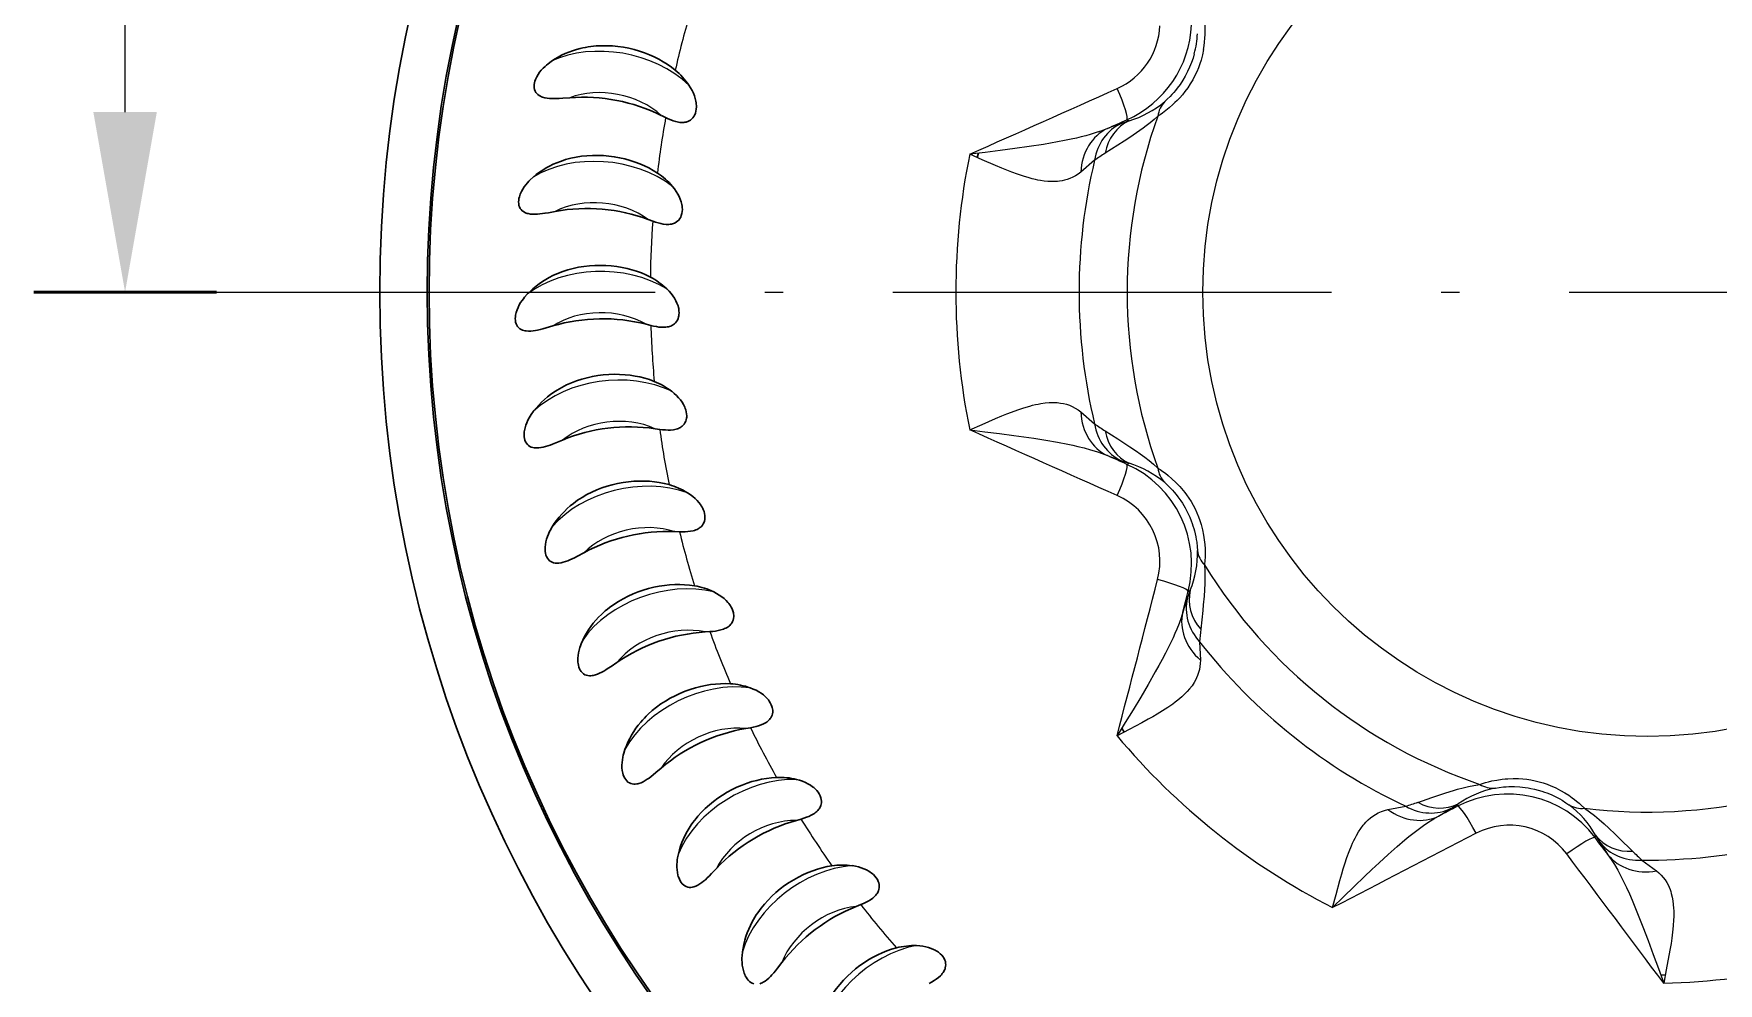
# Model space of a CAD drawing. Extents: x 0 to 297, y 0 to 529.
# Drawn here: x 109.67 to 155.75, y 475.77 to 501.76 of the extents above; entities that cross this region are included whole.
import ezdxf

# ---------------------------------------------------------------- set-up
doc = ezdxf.new("R2010")
doc.units = 0
doc.linetypes.add('DASHDOT', pattern=[18.5, 12, -3, 0.5, -3])

msp = doc.modelspace()

# ---------------------------------------------------------------- linework, layer by layer
at = {"color": 7, "lineweight": 13, "ltscale": 0.176899}
msp.add_line((112.171, 499.611), (112.171, 506.687), dxfattribs=at)
at = {"color": 7, "lineweight": 30, "ltscale": 0.003281}
for p, q in [((126.958, 499.461), (126.84, 499.519)), ((126.606, 496.628), (126.482, 496.673)), ((126.552, 493.773), (126.425, 493.806)), ((126.797, 490.929), (126.667, 490.948)), ((127.337, 488.126), (127.206, 488.131)), ((128.168, 485.395), (128.037, 485.386)), ((129.28, 482.765), (129.151, 482.742)), ((130.661, 480.266), (130.534, 480.23)), ((132.295, 477.925), (132.173, 477.876))]:
    msp.add_line(p, q, dxfattribs=at)
at = {"color": 7, "lineweight": 13, "ltscale": 0.005584}
msp.add_line((139.636, 499.373), (139.424, 499.302), dxfattribs=at)
at = {"color": 7, "lineweight": 13, "ltscale": 0.001646}
for p, q in [((139.577, 499.402), (139.636, 499.373)), ((148.622, 480.618), (148.637, 480.682)), ((152.382, 479.76), (152.397, 479.824))]:
    msp.add_line(p, q, dxfattribs=at)
at = {"color": 7, "lineweight": 30, "ltscale": 0.003136}
msp.add_line((135.477, 498.37), (135.519, 498.488), dxfattribs=at)
at = {"color": 7, "lineweight": 13, "ltscale": 0.012496}
msp.add_line((138.691, 498.293), (138.313, 497.966), dxfattribs=at)
at = {"color": 7, "lineweight": 50, "ltscale": 0.125}
msp.add_line((109.671, 494.687), (114.671, 494.687), dxfattribs=at)
at = {"color": 7, "linetype": 'DASHDOT', "lineweight": 13}
msp.add_line((114.671, 494.687), (192.951, 494.687), dxfattribs=at)
at = {"color": 7, "lineweight": 13, "ltscale": 0.012494}
for p, q in [((138.313, 491.408), (138.691, 491.081)), ((141.565, 485.113), (141.585, 484.614)), ((146.712, 480.526), (147.203, 480.617)), ((153.661, 479.143), (154.064, 478.848))]:
    msp.add_line(p, q, dxfattribs=at)
at = {"color": 7, "lineweight": 13, "ltscale": 0.00558}
msp.add_line((139.424, 490.072), (139.636, 490.001), dxfattribs=at)
at = {"color": 7, "lineweight": 13, "ltscale": 0.001645}
for p, q in [((139.577, 489.972), (139.636, 490.001)), ((141.25, 486.497), (141.309, 486.526))]:
    msp.add_line(p, q, dxfattribs=at)
at = {"color": 7, "lineweight": 13, "ltscale": 0.005581}
for p, q in [((141.309, 486.526), (141.233, 486.316)), ((148.45, 480.561), (148.637, 480.682)), ((152.397, 479.824), (152.513, 479.633))]:
    msp.add_line(p, q, dxfattribs=at)
at = {"color": 7, "lineweight": 30, "ltscale": 0.003134}
for p, q in [((139.501, 482.648), (139.435, 482.755)), ((154.301, 475.992), (154.176, 476.007))]:
    msp.add_line(p, q, dxfattribs=at)
at = {"color": 7, "lineweight": 30}
for points in [[(124.621, 501.352), (124.692, 501.369), (124.764, 501.383), (124.837, 501.395), (124.91, 501.406), (125.058, 501.421), (125.206, 501.429), (125.355, 501.429), (125.504, 501.421), (125.653, 501.407), (125.802, 501.386), (125.949, 501.357), (126.095, 501.322), (126.239, 501.28), (126.38, 501.232), (126.519, 501.177), (126.645, 501.121), (126.767, 501.059), (126.887, 500.991), (127.002, 500.919), (127.114, 500.841), (127.221, 500.758)], [(123.83, 501), (123.742, 500.935), (123.699, 500.9), (123.658, 500.863), (123.606, 500.812), (123.556, 500.758), (123.51, 500.701), (123.468, 500.64), (123.43, 500.576), (123.414, 500.542), (123.399, 500.508), (123.383, 500.462), (123.37, 500.415), (123.362, 500.367), (123.36, 500.319), (123.363, 500.273), (123.372, 500.229), (123.388, 500.187), (123.409, 500.15), (123.436, 500.117), (123.466, 500.089), (123.5, 500.064), (123.536, 500.044), (123.564, 500.032), (123.593, 500.021), (123.653, 500.004), (123.715, 499.993), (123.777, 499.985), (123.84, 499.981), (123.904, 499.98), (123.975, 499.981), (124.047, 499.983), (124.143, 499.989), (124.333, 500.004)], [(126.958, 499.461), (127.028, 499.428), (127.102, 499.397), (127.168, 499.373), (127.236, 499.352), (127.311, 499.336), (127.348, 499.331), (127.385, 499.328), (127.421, 499.327), (127.456, 499.329), (127.487, 499.333), (127.515, 499.339), (127.541, 499.346), (127.565, 499.354), (127.605, 499.373), (127.638, 499.394), (127.667, 499.417), (127.701, 499.453), (127.729, 499.49), (127.75, 499.53), (127.762, 499.556), (127.772, 499.583), (127.787, 499.638), (127.796, 499.694), (127.799, 499.752), (127.799, 499.789), (127.797, 499.827), (127.792, 499.867), (127.785, 499.909), (127.769, 499.98), (127.746, 500.053), (127.717, 500.126), (127.682, 500.2), (127.64, 500.275), (127.592, 500.35)], [(124.084, 498.264), (124.153, 498.288), (124.223, 498.31), (124.294, 498.33), (124.366, 498.348), (124.511, 498.379), (124.658, 498.402), (124.806, 498.417), (124.955, 498.426), (125.105, 498.427), (125.255, 498.421), (125.404, 498.408), (125.553, 498.388), (125.7, 498.362), (125.846, 498.329), (125.99, 498.289), (126.121, 498.246), (126.249, 498.197), (126.375, 498.143), (126.498, 498.082), (126.617, 498.017), (126.732, 497.945)], [(123.334, 497.832), (123.253, 497.757), (123.215, 497.718), (123.178, 497.678), (123.131, 497.621), (123.087, 497.562), (123.047, 497.5), (123.012, 497.435), (122.981, 497.368), (122.968, 497.333), (122.957, 497.297), (122.946, 497.25), (122.938, 497.201), (122.935, 497.153), (122.938, 497.105), (122.946, 497.059), (122.96, 497.016), (122.98, 496.977), (123.005, 496.942), (123.034, 496.912), (123.068, 496.887), (123.104, 496.867), (123.142, 496.85), (123.171, 496.841), (123.201, 496.833), (123.262, 496.823), (123.325, 496.818), (123.388, 496.817), (123.451, 496.819), (123.514, 496.825), (123.586, 496.833), (123.657, 496.843), (123.751, 496.859), (123.939, 496.893)], [(126.606, 496.628), (126.679, 496.603), (126.756, 496.579), (126.824, 496.562), (126.894, 496.549), (126.97, 496.54), (127.008, 496.539), (127.045, 496.54), (127.081, 496.543), (127.115, 496.549), (127.145, 496.556), (127.173, 496.564), (127.198, 496.574), (127.221, 496.585), (127.259, 496.608), (127.29, 496.632), (127.316, 496.658), (127.346, 496.697), (127.369, 496.738), (127.387, 496.779), (127.396, 496.807), (127.403, 496.834), (127.412, 496.891), (127.415, 496.948), (127.412, 497.005), (127.408, 497.042), (127.402, 497.079), (127.393, 497.119), (127.382, 497.159), (127.358, 497.229), (127.328, 497.299), (127.291, 497.369), (127.249, 497.439), (127.2, 497.509), (127.144, 497.579)], [(123.873, 495.138), (123.939, 495.168), (124.006, 495.197), (124.075, 495.225), (124.145, 495.25), (124.286, 495.296), (124.429, 495.334), (124.575, 495.365), (124.723, 495.389), (124.871, 495.406), (125.021, 495.416), (125.171, 495.418), (125.321, 495.414), (125.47, 495.403), (125.619, 495.386), (125.766, 495.361), (125.901, 495.332), (126.034, 495.297), (126.164, 495.256), (126.293, 495.209), (126.418, 495.156), (126.54, 495.097)], [(123.172, 494.629), (123.1, 494.546), (123.066, 494.503), (123.033, 494.459), (122.992, 494.398), (122.955, 494.335), (122.922, 494.269), (122.893, 494.201), (122.87, 494.13), (122.861, 494.094), (122.853, 494.058), (122.847, 494.009), (122.844, 493.96), (122.847, 493.912), (122.854, 493.865), (122.867, 493.82), (122.885, 493.779), (122.909, 493.742), (122.938, 493.71), (122.97, 493.683), (123.006, 493.661), (123.044, 493.645), (123.083, 493.633), (123.114, 493.626), (123.144, 493.622), (123.207, 493.618), (123.269, 493.619), (123.332, 493.625), (123.395, 493.634), (123.457, 493.646), (123.527, 493.662), (123.596, 493.679), (123.689, 493.705), (123.872, 493.759)], [(126.552, 493.773), (126.628, 493.756), (126.707, 493.741), (126.776, 493.731), (126.847, 493.725), (126.923, 493.724), (126.961, 493.727), (126.998, 493.732), (127.033, 493.739), (127.067, 493.748), (127.096, 493.758), (127.123, 493.77), (127.147, 493.782), (127.169, 493.795), (127.203, 493.822), (127.232, 493.849), (127.255, 493.878), (127.281, 493.92), (127.3, 493.962), (127.313, 494.005), (127.319, 494.034), (127.323, 494.062), (127.326, 494.119), (127.323, 494.176), (127.315, 494.233), (127.307, 494.269), (127.296, 494.306), (127.283, 494.344), (127.268, 494.383), (127.237, 494.45), (127.2, 494.516), (127.156, 494.582), (127.107, 494.647), (127.05, 494.712), (126.987, 494.775)], [(123.99, 492.006), (124.052, 492.043), (124.116, 492.079), (124.182, 492.113), (124.248, 492.146), (124.384, 492.206), (124.523, 492.259), (124.664, 492.305), (124.809, 492.344), (124.955, 492.377), (125.102, 492.402), (125.251, 492.421), (125.401, 492.432), (125.551, 492.437), (125.7, 492.435), (125.849, 492.426), (125.986, 492.411), (126.122, 492.39), (126.256, 492.363), (126.389, 492.329), (126.519, 492.29), (126.646, 492.244)], [(126.797, 490.929), (126.874, 490.92), (126.954, 490.913), (127.024, 490.91), (127.095, 490.912), (127.171, 490.919), (127.208, 490.926), (127.245, 490.934), (127.279, 490.945), (127.311, 490.957), (127.34, 490.971), (127.365, 490.985), (127.387, 491), (127.408, 491.015), (127.439, 491.045), (127.465, 491.076), (127.485, 491.106), (127.506, 491.151), (127.521, 491.195), (127.529, 491.239), (127.533, 491.268), (127.534, 491.297), (127.531, 491.354), (127.522, 491.41), (127.507, 491.465), (127.495, 491.501), (127.482, 491.536), (127.464, 491.573), (127.445, 491.61), (127.407, 491.673), (127.363, 491.735), (127.313, 491.796), (127.257, 491.856), (127.194, 491.914), (127.125, 491.971)], [(123.346, 491.426), (123.283, 491.337), (123.253, 491.291), (123.225, 491.243), (123.191, 491.178), (123.161, 491.111), (123.135, 491.043), (123.113, 490.972), (123.098, 490.899), (123.092, 490.862), (123.089, 490.826), (123.087, 490.776), (123.09, 490.727), (123.097, 490.679), (123.11, 490.634), (123.127, 490.59), (123.15, 490.551), (123.177, 490.517), (123.209, 490.488), (123.244, 490.465), (123.282, 490.447), (123.321, 490.434), (123.362, 490.426), (123.393, 490.423), (123.424, 490.422), (123.486, 490.424), (123.548, 490.432), (123.61, 490.445), (123.671, 490.461), (123.732, 490.479), (123.8, 490.502), (123.867, 490.526), (123.956, 490.561), (124.133, 490.634)], [(124.433, 488.903), (124.492, 488.947), (124.551, 488.989), (124.613, 489.03), (124.676, 489.07), (124.804, 489.144), (124.937, 489.211), (125.073, 489.272), (125.212, 489.326), (125.354, 489.373), (125.499, 489.414), (125.645, 489.448), (125.792, 489.475), (125.941, 489.495), (126.09, 489.509), (126.239, 489.515), (126.377, 489.515), (126.514, 489.508), (126.65, 489.495), (126.785, 489.476), (126.919, 489.45), (127.05, 489.418)], [(127.337, 488.126), (127.415, 488.125), (127.496, 488.126), (127.565, 488.131), (127.636, 488.14), (127.711, 488.155), (127.747, 488.166), (127.782, 488.178), (127.816, 488.192), (127.846, 488.208), (127.873, 488.224), (127.897, 488.241), (127.918, 488.258), (127.936, 488.276), (127.965, 488.309), (127.987, 488.341), (128.003, 488.374), (128.02, 488.421), (128.03, 488.466), (128.034, 488.511), (128.034, 488.54), (128.032, 488.569), (128.023, 488.625), (128.008, 488.68), (127.988, 488.734), (127.973, 488.768), (127.955, 488.801), (127.934, 488.836), (127.911, 488.871), (127.867, 488.93), (127.817, 488.987), (127.761, 489.042), (127.698, 489.096), (127.63, 489.147), (127.555, 489.196)], [(123.854, 488.26), (123.8, 488.164), (123.776, 488.115), (123.753, 488.065), (123.726, 487.997), (123.703, 487.927), (123.684, 487.856), (123.67, 487.783), (123.662, 487.709), (123.66, 487.672), (123.661, 487.635), (123.664, 487.586), (123.672, 487.538), (123.684, 487.491), (123.701, 487.447), (123.723, 487.405), (123.75, 487.369), (123.781, 487.337), (123.816, 487.312), (123.853, 487.293), (123.892, 487.279), (123.933, 487.271), (123.974, 487.267), (124.005, 487.267), (124.036, 487.269), (124.098, 487.278), (124.159, 487.292), (124.219, 487.311), (124.278, 487.333), (124.337, 487.358), (124.402, 487.388), (124.466, 487.419), (124.551, 487.463), (124.72, 487.554)], [(125.199, 485.864), (125.252, 485.914), (125.307, 485.962), (125.364, 486.009), (125.423, 486.055), (125.543, 486.142), (125.667, 486.223), (125.796, 486.297), (125.929, 486.366), (126.066, 486.428), (126.205, 486.483), (126.347, 486.532), (126.49, 486.575), (126.636, 486.61), (126.783, 486.639), (126.931, 486.661), (127.067, 486.675), (127.205, 486.683), (127.342, 486.684), (127.478, 486.679), (127.614, 486.668), (127.748, 486.649)], [(128.168, 485.395), (128.246, 485.401), (128.326, 485.411), (128.394, 485.423), (128.464, 485.44), (128.537, 485.463), (128.572, 485.477), (128.605, 485.493), (128.637, 485.51), (128.666, 485.529), (128.691, 485.548), (128.713, 485.567), (128.731, 485.587), (128.748, 485.606), (128.773, 485.642), (128.791, 485.677), (128.805, 485.711), (128.816, 485.759), (128.821, 485.805), (128.821, 485.85), (128.818, 485.879), (128.813, 485.908), (128.798, 485.963), (128.777, 486.016), (128.752, 486.067), (128.733, 486.099), (128.712, 486.131), (128.688, 486.164), (128.661, 486.196), (128.611, 486.25), (128.555, 486.301), (128.493, 486.35), (128.426, 486.397), (128.353, 486.441), (128.273, 486.482)], [(124.69, 485.163), (124.646, 485.063), (124.627, 485.011), (124.61, 484.959), (124.59, 484.889), (124.574, 484.817), (124.563, 484.744), (124.557, 484.67), (124.556, 484.596), (124.559, 484.559), (124.563, 484.522), (124.572, 484.474), (124.585, 484.427), (124.602, 484.381), (124.623, 484.339), (124.649, 484.3), (124.68, 484.267), (124.714, 484.239), (124.751, 484.217), (124.79, 484.202), (124.831, 484.192), (124.872, 484.188), (124.913, 484.189), (124.944, 484.192), (124.974, 484.197), (125.035, 484.213), (125.094, 484.233), (125.152, 484.258), (125.209, 484.286), (125.264, 484.317), (125.326, 484.353), (125.387, 484.392), (125.467, 484.444), (125.624, 484.552)], [(126.278, 482.921), (126.326, 482.976), (126.375, 483.03), (126.427, 483.083), (126.481, 483.135), (126.591, 483.234), (126.706, 483.327), (126.827, 483.415), (126.952, 483.497), (127.081, 483.573), (127.214, 483.642), (127.349, 483.706), (127.488, 483.763), (127.629, 483.814), (127.772, 483.858), (127.917, 483.895), (128.051, 483.924), (128.187, 483.946), (128.323, 483.961), (128.459, 483.971), (128.595, 483.973), (128.731, 483.969)], [(129.28, 482.765), (129.356, 482.78), (129.435, 482.798), (129.502, 482.817), (129.57, 482.841), (129.639, 482.871), (129.673, 482.889), (129.705, 482.908), (129.734, 482.929), (129.761, 482.951), (129.784, 482.972), (129.803, 482.994), (129.82, 483.015), (129.835, 483.036), (129.856, 483.074), (129.87, 483.111), (129.88, 483.146), (129.887, 483.195), (129.887, 483.242), (129.881, 483.286), (129.875, 483.315), (129.867, 483.343), (129.847, 483.396), (129.821, 483.446), (129.79, 483.495), (129.768, 483.525), (129.744, 483.554), (129.716, 483.584), (129.686, 483.613), (129.631, 483.662), (129.57, 483.707), (129.504, 483.749), (129.432, 483.789), (129.354, 483.825), (129.271, 483.857)], [(125.845, 482.171), (125.812, 482.067), (125.798, 482.014), (125.787, 481.96), (125.774, 481.888), (125.766, 481.815), (125.762, 481.741), (125.764, 481.667), (125.771, 481.593), (125.778, 481.557), (125.786, 481.521), (125.799, 481.473), (125.817, 481.428), (125.839, 481.384), (125.865, 481.345), (125.895, 481.309), (125.928, 481.279), (125.966, 481.254), (126.004, 481.237), (126.045, 481.226), (126.086, 481.22), (126.128, 481.221), (126.169, 481.226), (126.199, 481.232), (126.229, 481.24), (126.287, 481.262), (126.344, 481.289), (126.399, 481.32), (126.452, 481.354), (126.505, 481.39), (126.562, 481.432), (126.618, 481.477), (126.692, 481.537), (126.838, 481.661)], [(127.658, 480.108), (127.7, 480.168), (127.744, 480.226), (127.79, 480.284), (127.838, 480.342), (127.937, 480.451), (128.042, 480.556), (128.153, 480.656), (128.269, 480.75), (128.389, 480.839), (128.514, 480.923), (128.642, 481), (128.774, 481.072), (128.909, 481.137), (129.047, 481.196), (129.187, 481.248), (129.318, 481.29), (129.45, 481.326), (129.584, 481.356), (129.718, 481.379), (129.853, 481.396), (129.988, 481.406)], [(130.661, 480.266), (130.735, 480.289), (130.811, 480.315), (130.876, 480.341), (130.941, 480.372), (131.007, 480.409), (131.038, 480.431), (131.068, 480.453), (131.095, 480.477), (131.119, 480.501), (131.14, 480.525), (131.157, 480.548), (131.172, 480.571), (131.184, 480.593), (131.201, 480.634), (131.211, 480.672), (131.217, 480.708), (131.219, 480.757), (131.214, 480.804), (131.204, 480.847), (131.195, 480.875), (131.184, 480.902), (131.158, 480.953), (131.127, 481), (131.092, 481.045), (131.066, 481.073), (131.039, 481.099), (131.009, 481.126), (130.976, 481.152), (130.916, 481.194), (130.851, 481.233), (130.78, 481.268), (130.704, 481.3), (130.623, 481.328), (130.537, 481.351)], [(127.306, 479.317), (127.285, 479.209), (127.276, 479.155), (127.27, 479.1), (127.266, 479.027), (127.265, 478.954), (127.269, 478.88), (127.278, 478.807), (127.294, 478.734), (127.304, 478.698), (127.315, 478.663), (127.334, 478.618), (127.356, 478.574), (127.383, 478.533), (127.412, 478.496), (127.446, 478.464), (127.483, 478.438), (127.522, 478.417), (127.563, 478.404), (127.604, 478.397), (127.646, 478.396), (127.687, 478.401), (127.727, 478.41), (127.757, 478.419), (127.786, 478.431), (127.842, 478.458), (127.895, 478.491), (127.946, 478.527), (127.996, 478.567), (128.044, 478.608), (128.097, 478.657), (128.148, 478.707), (128.216, 478.775), (128.348, 478.913)], [(129.326, 477.454), (129.361, 477.518), (129.399, 477.581), (129.438, 477.643), (129.48, 477.705), (129.567, 477.825), (129.66, 477.94), (129.76, 478.051), (129.865, 478.157), (129.976, 478.258), (130.091, 478.354), (130.211, 478.444), (130.334, 478.529), (130.462, 478.608), (130.593, 478.681), (130.726, 478.747), (130.852, 478.803), (130.98, 478.853), (131.11, 478.897), (131.241, 478.934), (131.374, 478.965), (131.507, 478.989)], [(132.295, 477.925), (132.366, 477.956), (132.439, 477.99), (132.501, 478.022), (132.562, 478.059), (132.624, 478.104), (132.653, 478.128), (132.68, 478.154), (132.705, 478.18), (132.726, 478.207), (132.744, 478.233), (132.759, 478.258), (132.771, 478.282), (132.781, 478.305), (132.793, 478.347), (132.8, 478.386), (132.802, 478.423), (132.799, 478.472), (132.789, 478.518), (132.774, 478.56), (132.763, 478.587), (132.749, 478.612), (132.718, 478.66), (132.682, 478.704), (132.642, 478.745), (132.614, 478.77), (132.584, 478.793), (132.551, 478.817), (132.516, 478.84), (132.452, 478.875), (132.383, 478.907), (132.309, 478.934), (132.23, 478.958), (132.147, 478.977), (132.058, 478.992)], [(129.058, 476.63), (129.048, 476.521), (129.045, 476.467), (129.045, 476.412), (129.048, 476.338), (129.055, 476.265), (129.067, 476.193), (129.084, 476.12), (129.106, 476.05), (129.12, 476.015), (129.135, 475.981), (129.159, 475.938), (129.186, 475.897), (129.216, 475.859), (129.249, 475.826), (129.286, 475.797), (129.325, 475.774), (129.367, 475.758)], [(131.261, 474.989), (131.29, 475.056), (131.32, 475.123), (131.353, 475.189), (131.388, 475.255), (131.462, 475.383), (131.543, 475.507), (131.631, 475.628), (131.724, 475.744), (131.824, 475.856), (131.928, 475.964), (132.038, 476.066), (132.152, 476.164), (132.27, 476.255), (132.393, 476.342), (132.519, 476.422), (132.638, 476.49), (132.76, 476.553), (132.885, 476.61), (133.012, 476.661), (133.14, 476.705), (133.27, 476.743)], [(134.165, 475.768), (134.233, 475.806), (134.302, 475.847), (134.36, 475.886), (134.417, 475.929), (134.474, 475.98), (134.5, 476.007), (134.524, 476.036), (134.546, 476.064), (134.565, 476.093), (134.58, 476.121), (134.592, 476.147), (134.601, 476.172), (134.608, 476.197), (134.617, 476.24), (134.619, 476.279), (134.617, 476.316), (134.609, 476.365), (134.594, 476.409), (134.575, 476.45), (134.561, 476.475), (134.545, 476.499), (134.509, 476.543), (134.469, 476.583), (134.424, 476.62), (134.394, 476.641), (134.362, 476.661), (134.326, 476.682), (134.289, 476.7), (134.221, 476.729), (134.149, 476.753), (134.073, 476.773), (133.993, 476.788), (133.908, 476.799), (133.818, 476.804)], [(129.533, 475.759), (129.572, 475.773), (129.6, 475.785), (129.627, 475.799), (129.68, 475.833), (129.73, 475.871), (129.777, 475.912), (129.822, 475.957), (129.866, 476.003), (129.913, 476.057), (129.959, 476.112), (130.019, 476.186), (130.136, 476.338)]]:
    msp.add_lwpolyline(points, dxfattribs=at)
at = {"color": 7, "lineweight": 13}
for points in [[(141.669, 501.32), (141.64, 501.179), (141.622, 501.107), (141.602, 501.036), (141.569, 500.929), (141.53, 500.822), (141.486, 500.717), (141.437, 500.612), (141.376, 500.498), (141.31, 500.386), (141.239, 500.279), (141.163, 500.175), (141.092, 500.088), (141.02, 500.005), (140.946, 499.927), (140.89, 499.871), (140.834, 499.818), (140.733, 499.73), (140.636, 499.653), (140.545, 499.585), (140.481, 499.541), (140.422, 499.503)], [(141.419, 501.21), (141.384, 501.09), (141.341, 500.967), (141.291, 500.843), (141.234, 500.719), (141.171, 500.598), (141.102, 500.481), (141.029, 500.37), (140.954, 500.267), (140.906, 500.207), (140.859, 500.15), (140.808, 500.093), (140.759, 500.04), (140.678, 499.962), (140.61, 499.901)], [(139.041, 499.163), (138.892, 499.103), (138.736, 499.049), (138.572, 498.998), (138.451, 498.964), (138.327, 498.932), (138.192, 498.899), (138.054, 498.869), (137.868, 498.831), (137.679, 498.795), (137.487, 498.761), (137.294, 498.729), (136.903, 498.669), (136.506, 498.613), (136.105, 498.56), (135.701, 498.51), (135.275, 498.458)], [(140.422, 499.503), (140.32, 499.411), (140.213, 499.321), (140.102, 499.233), (140.016, 499.169), (139.928, 499.105), (139.748, 498.98), (139.626, 498.899), (139.5, 498.817), (139.326, 498.705), (138.982, 498.486)], [(138.313, 497.966), (138.243, 497.913), (138.171, 497.867), (138.096, 497.827), (138.018, 497.792), (137.939, 497.764), (137.871, 497.745), (137.802, 497.73), (137.732, 497.719), (137.679, 497.714), (137.625, 497.71), (137.516, 497.708), (137.416, 497.713), (137.315, 497.723), (137.214, 497.738), (137.143, 497.751), (137.072, 497.766), (136.988, 497.786), (136.903, 497.809), (136.745, 497.856), (136.585, 497.91), (136.424, 497.969), (136.291, 498.021), (136.158, 498.075), (135.979, 498.15), (135.618, 498.307), (135.275, 498.458)], [(135.275, 490.915), (135.617, 491.066), (135.979, 491.224), (136.157, 491.299), (136.29, 491.353), (136.422, 491.404), (136.588, 491.465), (136.753, 491.52), (136.918, 491.569), (136.994, 491.589), (137.071, 491.607), (137.147, 491.624), (137.223, 491.637), (137.336, 491.653), (137.449, 491.663), (137.56, 491.666), (137.615, 491.664), (137.669, 491.661), (137.755, 491.651), (137.839, 491.636), (137.921, 491.615), (138.002, 491.588), (138.08, 491.555), (138.161, 491.513), (138.238, 491.464), (138.313, 491.408)], [(135.275, 490.915), (135.69, 490.865), (136.09, 490.815), (136.483, 490.764), (136.757, 490.726), (137.029, 490.686), (137.356, 490.634), (137.68, 490.578), (137.959, 490.525), (138.096, 490.496), (138.231, 490.465), (138.408, 490.421), (138.58, 490.374), (138.746, 490.322), (138.897, 490.269), (139.041, 490.211)], [(138.982, 490.888), (139.323, 490.671), (139.492, 490.562), (139.659, 490.454), (139.84, 490.331), (139.937, 490.263), (140.063, 490.17), (140.184, 490.077), (140.299, 489.981), (140.422, 489.871)], [(140.422, 489.871), (140.487, 489.829), (140.557, 489.78), (140.627, 489.728), (140.701, 489.67), (140.806, 489.58), (140.914, 489.479), (140.968, 489.424), (141.022, 489.367), (141.116, 489.257), (141.162, 489.2), (141.207, 489.14), (141.271, 489.048), (141.332, 488.952), (141.389, 488.853), (141.442, 488.751), (141.49, 488.647), (141.534, 488.541), (141.572, 488.433), (141.606, 488.325), (141.626, 488.253), (141.643, 488.182), (141.672, 488.039), (141.691, 487.91), (141.705, 487.784), (141.712, 487.665), (141.715, 487.588), (141.715, 487.514), (141.713, 487.428), (141.709, 487.349), (141.698, 487.221)], [(140.61, 489.473), (140.684, 489.406), (140.771, 489.321), (140.82, 489.268), (140.871, 489.21), (140.919, 489.151), (140.968, 489.088), (141.051, 488.971), (141.092, 488.909), (141.131, 488.845), (141.169, 488.779), (141.206, 488.711), (141.252, 488.618), (141.294, 488.524), (141.333, 488.429), (141.359, 488.358), (141.382, 488.288), (141.404, 488.218), (141.423, 488.15), (141.443, 488.068), (141.46, 487.99), (141.474, 487.914), (141.485, 487.843), (141.498, 487.718), (141.504, 487.616)], [(141.698, 487.221), (141.707, 487.055), (141.71, 486.887), (141.707, 486.716), (141.699, 486.543), (141.687, 486.368), (141.665, 486.131), (141.649, 485.971), (141.595, 485.462)], [(141.103, 485.93), (141.056, 485.776), (141.002, 485.62), (140.939, 485.46), (140.89, 485.344), (140.838, 485.227), (140.779, 485.101), (140.717, 484.974), (140.631, 484.805), (140.541, 484.635), (140.448, 484.464), (140.352, 484.293), (140.155, 483.95), (139.952, 483.605), (139.743, 483.259), (139.531, 482.911), (139.305, 482.546)], [(141.585, 484.614), (141.582, 484.527), (141.573, 484.441), (141.558, 484.357), (141.537, 484.276), (141.509, 484.196), (141.482, 484.131), (141.45, 484.068), (141.415, 484.006), (141.386, 483.961), (141.356, 483.916), (141.289, 483.83), (141.223, 483.755), (141.152, 483.683), (141.077, 483.612), (141.023, 483.565), (140.967, 483.519), (140.899, 483.466), (140.828, 483.414), (140.693, 483.319), (140.551, 483.228), (140.405, 483.139), (140.282, 483.068), (140.156, 482.997), (139.986, 482.904), (139.638, 482.72), (139.305, 482.546)], [(147.536, 480.724), (147.918, 480.855), (148.108, 480.92), (148.297, 480.982), (148.506, 481.048), (148.62, 481.081), (148.77, 481.122), (148.919, 481.158), (149.066, 481.188), (149.228, 481.216)], [(149.228, 481.216), (149.302, 481.24), (149.384, 481.265), (149.468, 481.287), (149.559, 481.309), (149.695, 481.335), (149.842, 481.356), (149.918, 481.364), (149.997, 481.371), (150.141, 481.376), (150.215, 481.376), (150.289, 481.374), (150.401, 481.367), (150.515, 481.354), (150.628, 481.337), (150.74, 481.315), (150.852, 481.288), (150.962, 481.256), (151.07, 481.219), (151.175, 481.178), (151.244, 481.148), (151.311, 481.117), (151.44, 481.051), (151.553, 480.986), (151.66, 480.918), (151.758, 480.849), (151.82, 480.803), (151.877, 480.757), (151.943, 480.702), (152.003, 480.65), (152.096, 480.562)], [(149.657, 481.115), (149.755, 481.131), (149.876, 481.146), (149.948, 481.151), (150.025, 481.155), (150.101, 481.156), (150.181, 481.155), (150.324, 481.147), (150.398, 481.14), (150.473, 481.13), (150.548, 481.119), (150.624, 481.105), (150.725, 481.083), (150.825, 481.058), (150.923, 481.029), (150.995, 481.005), (151.065, 480.98), (151.133, 480.953), (151.198, 480.925), (151.275, 480.89), (151.346, 480.855), (151.414, 480.818), (151.477, 480.782), (151.583, 480.715), (151.666, 480.656)], [(145.203, 477.843), (145.298, 478.204), (145.401, 478.586), (145.453, 478.772), (145.494, 478.909), (145.536, 479.044), (145.592, 479.212), (145.651, 479.376), (145.716, 479.535), (145.748, 479.607), (145.781, 479.678), (145.816, 479.748), (145.853, 479.816), (145.911, 479.915), (145.974, 480.009), (146.041, 480.097), (146.076, 480.139), (146.112, 480.18), (146.174, 480.241), (146.238, 480.297), (146.306, 480.348), (146.377, 480.394), (146.452, 480.435), (146.535, 480.472), (146.622, 480.502), (146.712, 480.526)], [(145.203, 477.843), (145.501, 478.136), (145.789, 478.418), (146.075, 478.693), (146.275, 478.883), (146.476, 479.071), (146.72, 479.294), (146.966, 479.513), (147.182, 479.698), (147.29, 479.787), (147.398, 479.874), (147.543, 479.984), (147.687, 480.089), (147.831, 480.187), (147.967, 480.272), (148.102, 480.348)], [(152.096, 480.562), (152.231, 480.465), (152.365, 480.362), (152.497, 480.253), (152.627, 480.139), (152.756, 480.02), (152.928, 479.856), (153.043, 479.744), (153.407, 479.384)], [(152.735, 479.291), (152.825, 479.159), (152.914, 479.019), (153, 478.871), (153.06, 478.76), (153.118, 478.646), (153.18, 478.521), (153.241, 478.394), (153.319, 478.22), (153.396, 478.044), (153.472, 477.865), (153.546, 477.684), (153.692, 477.315), (153.834, 476.941), (153.975, 476.563), (154.114, 476.18), (154.259, 475.776)], [(154.064, 478.848), (154.13, 478.791), (154.192, 478.731), (154.248, 478.667), (154.298, 478.599), (154.343, 478.528), (154.377, 478.466), (154.407, 478.402), (154.433, 478.336), (154.451, 478.285), (154.466, 478.233), (154.492, 478.127), (154.51, 478.029), (154.522, 477.928), (154.53, 477.826), (154.533, 477.754), (154.534, 477.682), (154.533, 477.595), (154.53, 477.507), (154.519, 477.343), (154.503, 477.175), (154.481, 477.006), (154.46, 476.865), (154.437, 476.722), (154.403, 476.531), (154.33, 476.144), (154.259, 475.776)]]:
    msp.add_lwpolyline(points, dxfattribs=at)
at = {"color": 7, "lineweight": 30}
for radius in [34.675, 33.375, 33.325]:
    msp.add_circle((153.811, 494.687), radius, dxfattribs=at)
at = {"color": 7, "lineweight": 13}
msp.add_circle((153.811, 494.687), 12.161, dxfattribs=at)
for centre, radius, start, end in [((153.811, 494.687), 27.275, 163.9191, 167.1387), ((138.512, 502.055), 1.967, 293.9753, 357.5718), ((138.357, 502.129), 2.988, 294.0898, 357.5117), ((138.751, 501.838), 2.964, 349.9426, 6.0965), ((139.086, 501.853), 2.42, 344.5819, 357.7275), ((138.851, 501.983), 2.725, 286.7402, 310.1975), ((141.122, 499.418), 0.705, 136.6638, 173.1018), ((153.811, 494.687), 27.275, 169.9191, 173.1387), ((143.108, 488.601), 11.318, 108.9955, 111.0604), ((153.811, 494.687), 14.229, 160.2183, 199.7817), ((153.811, 494.687), 18.916, 168.4994, 191.5006), ((153.811, 494.687), 15.544, 166.5866, 193.4128), ((146.143, 487.398), 13.199, 122.8545, 124.3722), ((153.811, 494.687), 27.275, 175.9191, 179.1387), ((153.811, 494.687), 27.275, 181.9191, 185.1387), ((153.811, 494.687), 27.275, 187.9191, 191.1387), ((146.143, 501.977), 13.2, 235.6285, 237.1452), ((143.108, 500.773), 11.318, 248.9396, 251.0043), ((138.357, 487.244), 2.988, 345.5206, 65.908), ((138.851, 487.391), 2.725, 49.8025, 73.2615), ((141.122, 489.956), 0.705, 186.8983, 223.3362), ((138.512, 487.319), 1.967, 345.4065, 66.022), ((153.811, 494.687), 27.275, 193.9191, 197.1387), ((138.78, 487.539), 2.725, 338.1681, 1.6258), ((142.201, 487.716), 0.705, 188.0925, 224.5308), ((153.811, 494.687), 14.229, 211.6469, 251.2103), ((151.897, 482.524), 11.318, 160.4242, 162.4888), ((153.811, 494.687), 27.275, 199.9191, 203.1387), ((154.74, 484.146), 13.211, 174.2844, 175.7998), ((153.811, 494.687), 15.544, 218.0157, 244.8414), ((153.811, 494.687), 27.275, 205.9191, 209.1387), ((153.811, 494.687), 18.916, 219.928, 242.9292), ((153.811, 494.687), 14.229, 263.0755, 302.6389), ((150.188, 478.442), 2.724, 101.23, 124.6938), ((149.598, 481.816), 0.705, 238.3268, 274.7648), ((143.331, 493.237), 13.2, 287.0571, 288.5738), ((149.994, 477.964), 2.988, 36.9493, 117.3364), ((152.023, 481.263), 0.705, 239.5211, 275.9594), ((150.028, 478.479), 2.724, 29.592, 53.0557), ((153.811, 494.687), 15.544, 269.4443, 296.27), ((153.811, 494.687), 27.275, 211.9191, 215.1387), ((142.38, 490.113), 11.318, 300.3682, 302.4329), ((150.033, 478.132), 1.967, 36.8351, 117.4506), ((162.127, 485.606), 11.318, 211.8528, 213.9174), ((162.632, 488.841), 13.211, 225.7129, 227.2284), ((153.811, 494.687), 27.275, 217.9191, 221.1387), ((153.811, 494.687), 18.916, 271.3566, 294.3577)]:
    msp.add_arc(centre, radius, start, end, dxfattribs=at)
at = {"color": 7, "lineweight": 30}
for centre, radius, start, end in [((125.171, 499.049), 2.368, 103.4323, 124.5043), ((125.986, 499.263), 1.939, 34.1079, 50.4525), ((124.707, 495.222), 4.797, 63.6075, 94.4709), ((124.872, 496.031), 2.368, 109.4323, 130.5043), ((125.66, 496.329), 1.939, 40.1079, 56.4525), ((124.811, 492.177), 4.797, 69.6075, 100.4709), ((124.89, 492.999), 2.368, 115.4323, 136.5043), ((125.643, 493.378), 1.939, 46.1079, 62.4525), ((125.232, 489.159), 4.797, 75.6075, 106.4709), ((125.934, 490.44), 1.939, 52.1079, 68.4525), ((125.225, 489.985), 2.368, 121.4323, 142.5043), ((125.967, 486.202), 4.797, 81.6075, 112.4709), ((126.531, 487.55), 1.939, 58.1079, 74.4525), ((125.873, 487.022), 2.368, 127.4323, 148.5043), ((127.006, 483.338), 4.797, 87.6075, 118.4709), ((127.426, 484.737), 1.939, 64.1079, 80.4525), ((126.827, 484.144), 2.368, 133.4323, 154.5043), ((128.339, 480.598), 4.797, 93.6075, 124.4709), ((128.611, 482.033), 1.939, 70.1079, 86.4525), ((128.077, 481.381), 2.368, 139.4323, 160.5043), ((129.951, 478.013), 4.797, 99.6075, 130.4709), ((130.071, 479.469), 1.939, 76.1079, 92.4525), ((131.825, 475.61), 4.797, 105.6075, 136.4709), ((129.609, 478.764), 2.368, 145.4323, 166.5043), ((131.792, 477.07), 1.939, 82.1079, 98.4525), ((133.94, 473.416), 4.797, 111.6075, 142.4709), ((131.406, 476.321), 2.368, 151.4323, 172.5043), ((133.754, 474.865), 1.939, 88.1079, 104.4525)]:
    msp.add_arc(centre, radius, start, end, dxfattribs=at)
at = {"color": 7, "lineweight": 13}
for centre, major_axis, ratio, start_param, end_param in [((125.527, 499.297), (-2.68, 0.57), 0.707107, 3.995153, 5.538269), ((125.409, 498.743), (-1.898, 0.403), 0.707107, 4.020218, 5.456624), ((147.988, 507.607), (-89.684, -40.42), 0.032079, 1.414117, 1.459453), ((139.166, 500.313), (0.408, -0.913), 0.111056, 0.032284, 1.459927), ((139.714, 497.669), (0.601, -1.525), 0.831781, 3.199413, 4.20993), ((140.022, 497.975), (0.499, -1.368), 0.916578, 3.221901, 4.16783), ((140.173, 498.181), (0.449, -1.229), 0.914828, 3.221111, 4.15174), ((148.34, 506.826), (-90.587, -40.827), 0.032079, 1.453511, 1.459453), ((125.2, 496.315), (-2.725, 0.286), 0.707107, 3.995153, 5.538269), ((125.141, 495.752), (-1.929, 0.203), 0.707107, 4.020218, 5.456624), ((125.186, 493.315), (-2.74, 0), 0.707107, 3.995153, 5.538269), ((125.186, 492.749), (-1.94, 0), 0.707107, 4.020218, 5.456624), ((125.487, 490.331), (-2.725, -0.286), 0.707107, 3.995153, 5.538269), ((125.546, 489.768), (-1.929, -0.203), 0.707107, 4.020218, 5.456624), ((139.714, 491.704), (-0.601, -1.525), 0.831793, 5.214831, 6.225342), ((147.988, 481.767), (89.684, -40.42), 0.032079, 1.682139, 1.727475), ((140.022, 491.399), (-0.499, -1.368), 0.916579, 5.256929, 6.202865), ((140.173, 491.193), (-0.449, -1.229), 0.914829, 5.273022, 6.203668), ((148.34, 482.548), (90.587, -40.827), 0.032079, 1.682139, 1.68808), ((139.166, 489.061), (0.408, 0.913), 0.111056, 4.823259, 6.250901), ((126.097, 487.394), (-2.68, -0.57), 0.707107, 3.995153, 5.538269), ((126.215, 486.84), (-1.898, -0.403), 0.707107, 4.020218, 5.456624), ((127.011, 484.537), (-2.606, -0.847), 0.707107, 3.995153, 5.538269), ((140.079, 498.19), (-24.315, -95.32), 0.032079, 1.414117, 1.459453), ((140.281, 486.744), (0.968, -0.251), 0.111056, 0.032284, 1.459927), ((140.909, 497.978), (-24.56, -96.279), 0.032079, 1.453512, 1.459453), ((142.643, 485.956), (1.381, -0.463), 0.916578, 3.2219, 4.167836), ((142.576, 486.203), (1.241, -0.415), 0.914829, 3.221113, 4.151758), ((142.69, 485.525), (1.567, -0.481), 0.831792, 3.199417, 4.209932), ((127.186, 483.999), (-1.845, -0.599), 0.707107, 4.020218, 5.456624), ((128.219, 481.791), (-2.503, -1.114), 0.707107, 3.995153, 5.538269), ((128.449, 481.274), (-1.772, -0.789), 0.707107, 4.020218, 5.456624), ((129.707, 479.186), (-2.373, -1.37), 0.707107, 3.995153, 5.538269), ((148.04, 481.846), (0.68, -1.118), 0.914829, 5.273022, 6.203668), ((149.079, 479.729), (-0.46, 0.888), 0.111056, 4.823259, 6.250901), ((129.99, 478.697), (-1.68, -0.97), 0.707107, 4.020218, 5.456624), ((147.354, 481.806), (0.818, -1.42), 0.831793, 5.214831, 6.225342), ((147.785, 481.856), (0.758, -1.243), 0.916579, 5.256929, 6.202865), ((159.891, 482.841), (88.4, 45.368), 0.032079, 1.682139, 1.68808), ((160.282, 482.078), (87.519, 44.916), 0.032079, 1.682139, 1.727475), ((151.585, 479.157), (0.8, 0.601), 0.111056, 0.032284, 1.459927), ((143.194, 486.652), (59.961, -79.231), 0.032079, 1.453512, 1.459453), ((153.44, 480.613), (1.098, 0.712), 0.914829, 3.221113, 4.151758), ((142.511, 486.135), (59.364, -78.441), 0.032079, 1.414117, 1.459453), ((153.674, 480.512), (1.223, 0.791), 0.916578, 3.2219, 4.167836), ((154.041, 480.279), (1.353, 0.925), 0.831792, 3.199417, 4.209932), ((131.46, 476.752), (-2.217, -1.611), 0.707107, 3.995153, 5.538269), ((131.792, 476.294), (-1.569, -1.14), 0.707107, 4.020218, 5.456624), ((133.457, 474.514), (-2.036, -1.833), 0.707107, 3.995153, 5.538269)]:
    msp.add_ellipse(centre, major_axis=major_axis, ratio=ratio, start_param=start_param, end_param=end_param, dxfattribs=at)
msp.add_solid([(111.303, 499.611), (112.171, 494.687), (113.04, 499.611)], dxfattribs=at)

doc.saveas('drawing.dxf')
